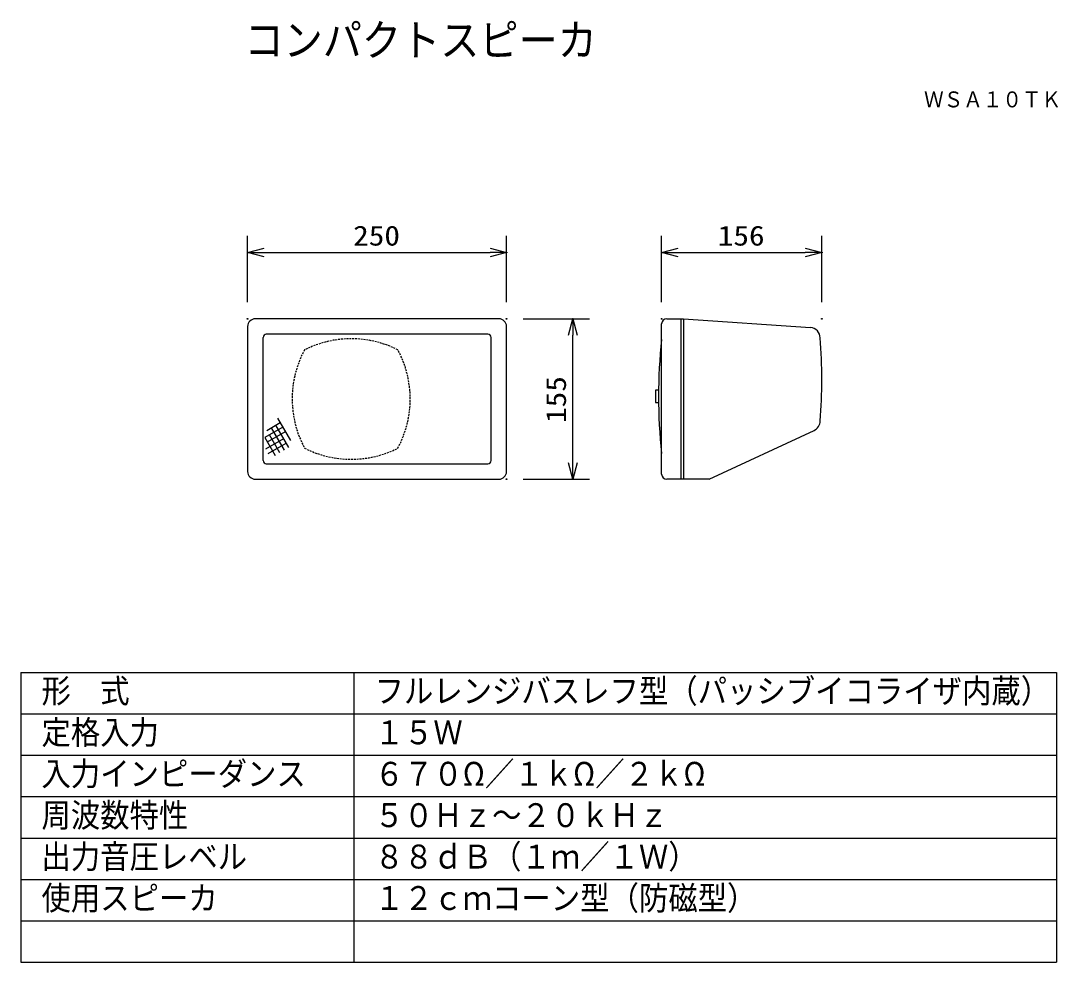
# Model space of a CAD drawing. Units: millimetres, scale not verified. Extents: x -62 to 63, y -57 to 57.
import ezdxf
from ezdxf.enums import TextEntityAlignment as Align

# ---------------------------------------------------------------- set-up
doc = ezdxf.new("R2010")
doc.units = ezdxf.units.MM
doc.header["$LTSCALE"] = 0.190237
doc.header["$PDMODE"] = 32
doc.header["$PDSIZE"] = 0.0951
doc.linetypes.add('DASHED1', pattern=[1.8, 1.2, -0.6])
for name, color, linetype in [('0-0_MOJI1', 2, 'Continuous'), ('0-1_TOUROKU', 1, 'Continuous'), ('0-2_GAIKEI', 1, 'Continuous'), ('0-3_WAKU', 3, 'Continuous'), ('0-4_DEFPOINTS', 7, 'Continuous')]:
    doc.layers.add(name, color=color, linetype=linetype)
doc.styles.add('ＭＳ ゴシック', font='')
doc.styles.get('ＭＳ ゴシック').set_extended_font_data('MS Gothic')

# ---------------------------------------------------------------- blocks, each defined once
blk = doc.blocks.new('_OPEN30')
at = {"layer": '0-4_DEFPOINTS'}
blk.add_line((0, 0), (-1, 0), dxfattribs=at)
blk.add_lwpolyline([(-1, 0.26795), (0, 0), (-1, -0.26795)], dxfattribs=at)

msp = doc.modelspace()

# ---------------------------------------------------------------- linework, layer by layer
at = {"layer": '0-2_GAIKEI', "color": 7}
for p, q in [((-35.125, 20.2514), (-35.125, 2.7515)), ((-4.8125, 21.1877), (-34.1875, 21.1889)), ((-3.875, 2.7515), (-3.875, 20.2514)), ((14.8368, 2.439), (14.8368, 20.5639)), ((15.4618, 21.1889), (17.4618, 21.1889)), ((17.4618, 21.1889), (32.7993, 20.1177)), ((20.5868, 1.814), (33.2406, 7.7139)), ((-34.1875, 1.814), (-4.8125, 1.814)), ((20.5868, 1.814), (15.4618, 1.814))]:
    msp.add_line(p, q, dxfattribs=at)
at = {"layer": '0-2_GAIKEI'}
for p, q in [((17.2118, 1.814), (17.2118, 21.1889)), ((17.4618, 21.1889), (17.4618, 1.814)), ((-33.25, 4.064), (-33.25, 18.9402)), ((-6.125, 19.3139), (-32.875, 19.3152)), ((-5.75, 4.064), (-5.75, 18.9389)), ((14.4618, 12.5639), (14.0868, 12.5639)), ((14.0868, 12.5639), (14.0868, 11.0639)), ((14.0868, 11.0639), (14.4618, 11.0639)), ((-31.5025, 9.1864), (-29.94, 6.4802)), ((-30.8775, 8.1039), (-33.0425, 6.8539)), ((-32.8137, 7.7077), (-31.19, 8.6452)), ((-32.73, 6.3127), (-30.565, 7.5627)), ((-32.2725, 8.0202), (-30.71, 5.314)), ((-30.1687, 5.6265), (-31.7312, 8.3327)), ((-33.0425, 6.8539), (-31.7925, 4.689)), ((-30.7937, 6.7089), (-32.9587, 5.459)), ((-31.2512, 5.0015), (-32.5012, 7.1664)), ((-32.6462, 4.9177), (-30.4812, 6.1677)), ((-32.875, 3.689), (-6.125, 3.689))]:
    msp.add_line(p, q, dxfattribs=at)
at = {"layer": '0-2_GAIKEI', "color": 7}
for centre, radius, start, end in [((-34.1875, 20.2514), 0.9375, 90.0018, 180), ((-4.8125, 20.2514), 0.9375, 0, 90.0018), ((15.4618, 20.5639), 0.625, 90, 180), ((32.7118, 18.8702), 1.25, 0, 86.0016), ((-28.3369, 13.8639), 62.4999, 355.395, 4.59467), ((77.658, 11.8139), 63.1967, 173.755, 186.245), ((32.7118, 8.8464), 1.25, 295.003, 0), ((-34.1875, 2.7515), 0.9375, 180, 270), ((-4.8125, 2.7515), 0.9375, 270, 0), ((15.4618, 2.439), 0.625, 180, 270)]:
    msp.add_arc(centre, radius, start, end, dxfattribs=at)
at = {"layer": '0-2_GAIKEI'}
for centre, start, end in [((-32.875, 18.9402), 90.0093, 180), ((-6.125, 18.9389), 0, 90.0046), ((-32.875, 4.064), 180, 270), ((-6.125, 4.064), 270, 0)]:
    msp.add_arc(centre, 0.375, start, end, dxfattribs=at)
at = {"layer": '0-2_GAIKEI', "linetype": 'DASHED1'}
for centre, start, end in [((-22.6175, 6.2727), 63.2988, 116.768), ((-17.2513, 11.5014), 151.634, 208.362), ((-27.9987, 11.5039), 331.63, 28.3578), ((-22.6187, 16.7227), 243.224, 296.726)]:
    msp.add_arc(centre, 12.5, start, end, dxfattribs=at)
at = {"layer": '0-3_WAKU'}
for p, q in [((-35.1249, 23.189), (-35.1249, 31.189)), ((-3.875, 23.189), (-3.875, 31.189)), ((14.8368, 23.189), (14.8368, 31.189)), ((34.1631, 23.189), (34.1631, 31.189)), ((-33.1249, 29.189), (-5.875, 29.189)), ((16.8368, 29.189), (32.1631, 29.189)), ((-1.8742, 21.1876), (6.1258, 21.1873)), ((4.125, 3.8136), (4.1257, 19.1873)), ((-1.875, 1.8139), (6.125, 1.8135))]:
    msp.add_line(p, q, dxfattribs=at)
at = {"layer": '0-3_WAKU', "color": 4}
for p, q in [((-62.4999, -21.5005), (-62.4999, -56.5004)), ((-62.4999, -21.5005), (62.4999, -21.5005)), ((-22.301, -21.5005), (-22.301, -56.5004)), ((62.4999, -21.5005), (62.4999, -56.5004)), ((-62.4999, -56.4994), (62.4999, -56.4994))]:
    msp.add_line(p, q, dxfattribs=at)
at = {"layer": '0-3_WAKU', "color": 1}
for p, q in [((-62.4999, -26.4994), (62.4999, -26.4994)), ((-62.4999, -31.4994), (62.4999, -31.4994)), ((-62.4999, -36.4994), (62.4999, -36.5004)), ((-62.4999, -41.4994), (62.4999, -41.4994)), ((-62.4999, -46.4994), (62.4999, -46.4994)), ((-62.4999, -51.4994), (62.4999, -51.5004))]:
    msp.add_line(p, q, dxfattribs=at)
at = {"layer": '0-4_DEFPOINTS'}
for p in [(-3.875, 29.189), (34.1631, 29.189), (-35.1249, 21.189), (-3.875, 21.189), (-3.8742, 21.1877), (4.1258, 21.1873), (14.8368, 21.189), (34.1631, 21.189), (-3.875, 1.814)]:
    msp.add_point(p, dxfattribs=at)

# ---------------------------------------------------------------- block references
at = {"layer": '0-3_WAKU', "xscale": 2, "yscale": 2}
for p, rotation in [((-35.1249, 29.189), 180), ((14.8368, 29.189), 180), ((4.1258, 21.1873), 89.99756), ((4.125, 1.8136), 269.99756)]:
    msp.add_blockref('_OPEN30', p, dxfattribs=dict(at, rotation=rotation))
for p in [(-3.875, 29.189), (34.1631, 29.189)]:
    msp.add_blockref('_OPEN30', p, dxfattribs=at)

# ---------------------------------------------------------------- texts
at = {"layer": '0-0_MOJI1', "style": 'ＭＳ ゴシック', "width": 0.9}
for s, height, p in [('コンパクトスピーカ', 3.848, (-35.4999, 51.7602)), ('形\u3000式', 2.887, (-59.9999, -26.0546)), ('フルレンジバスレフ型（パッシブイコライザ内蔵）', 2.887, (-19.801, -26.0546)), ('定格入力', 2.887, (-59.9999, -31.0546)), ('１５Ｗ', 2.887, (-19.801, -31.0546)), ('入力インピーダンス', 2.887, (-59.9999, -36.0542)), ('６７０Ω／１ｋΩ／２ｋΩ', 2.887, (-19.801, -36.0549)), ('周波数特性', 2.887, (-59.9999, -41.0539)), ('５０Ｈｚ～２０ｋＨｚ', 2.887, (-19.801, -41.0539)), ('出力音圧レベル', 2.887, (-59.9999, -46.0539)), ('８８ｄＢ（１ｍ／１Ｗ）', 2.887, (-19.801, -46.0539)), ('使用スピーカ', 2.887, (-59.9999, -51.0539)), ('１２ｃｍコーン型（防磁型）', 2.887, (-19.801, -51.0542))]:
    msp.add_text(s, height=height, dxfattribs=at).set_placement(p, align=Align.BOTTOM_LEFT)
at = {"layer": '0-1_TOUROKU', "style": 'ＭＳ ゴシック', "width": 0.9}
msp.add_text('ＷＳＡ１０ＴＫ', height=1.925, dxfattribs=at).set_placement((46.4999, 46.1303), align=Align.BOTTOM_LEFT)
at = {"layer": '0-3_WAKU', "style": 'ＭＳ ゴシック', "width": 1.15}
for s, p in [('250', (-22.3871, 29.2985)), ('156', (21.6128, 29.2985))]:
    msp.add_text(s, height=2.406, dxfattribs=at).set_placement(p, align=Align.BOTTOM_LEFT)
msp.add_text('155', height=2.406, rotation=89.998, dxfattribs=at).set_placement((4.0157, 8.6133), align=Align.BOTTOM_LEFT)

doc.saveas('drawing.dxf')
